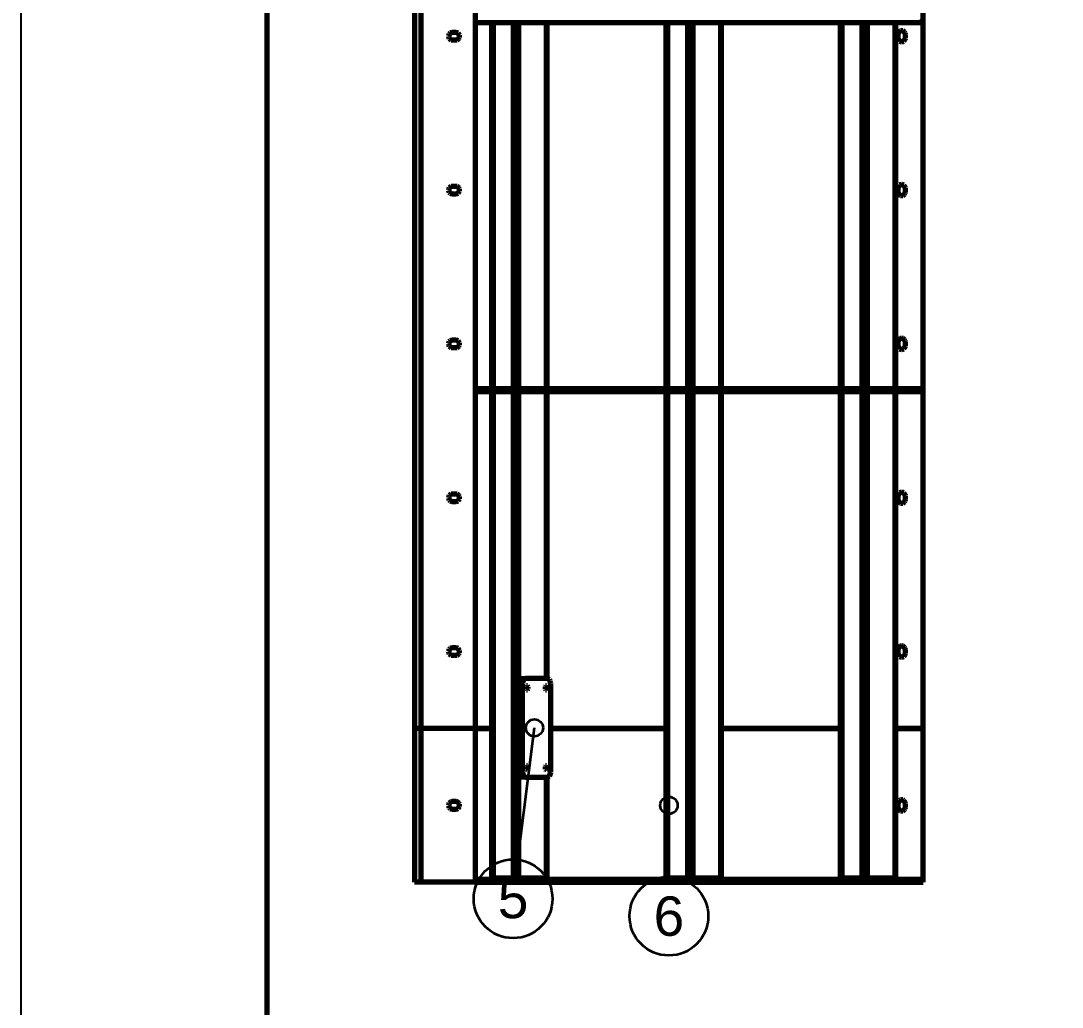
# Model space of a CAD drawing. Header units: millimetres. Extents: x 0 to 594, y 0 to 420.
# Drawn here: x 0 to 84.6, y 194.8 to 275 of the extents above; entities that cross this region are included whole.
import ezdxf
from ezdxf.enums import TextEntityAlignment as Align

# ---------------------------------------------------------------- set-up
doc = ezdxf.new("R2010")
doc.units = ezdxf.units.MM
doc.styles.add('GOST', font='Arial')

msp = doc.modelspace()

# ---------------------------------------------------------------- linework, layer by layer
at = {"color": 1, "lineweight": 70}
for p, q in [((32, 280), (32, 217.5)), ((32.5, 280), (32.5, 217.5)), ((36.95, 217.5), (36.95, 280)), ((73.322, 217.5), (73.322, 280)), ((73.259, 274.875), (73.259, 275.125)), ((36.95, 274.875), (73.259, 274.875)), ((38.243, 274.875), (38.243, 245.125)), ((38.389, 274.875), (38.389, 245.125)), ((40.017, 274.875), (40.017, 245.125)), ((40.429, 274.875), (40.429, 245.125)), ((42.695, 274.875), (42.695, 245.125)), ((42.738, 274.875), (42.738, 245.125)), ((52.407, 274.875), (52.407, 245.125)), ((52.552, 274.875), (52.552, 245.125)), ((54.181, 274.875), (54.181, 245.125)), ((54.592, 274.875), (54.592, 245.125)), ((56.859, 274.875), (56.859, 245.125)), ((56.901, 274.875), (56.901, 245.125)), ((66.57, 274.875), (66.57, 245.125)), ((66.716, 274.875), (66.716, 245.125)), ((68.344, 274.875), (68.344, 245.125)), ((68.756, 274.875), (68.756, 245.125)), ((71.022, 274.875), (71.022, 245.125)), ((71.065, 274.875), (71.065, 245.125)), ((71.48, 274.185), (71.396, 274.143)), ((71.572, 274.2), (71.48, 274.185)), ((71.665, 274.185), (71.572, 274.2)), ((71.749, 274.143), (71.665, 274.185)), ((34.765, 273.843), (34.75, 273.75)), ((34.75, 273.75), (34.765, 273.657)), ((34.807, 273.926), (34.765, 273.843)), ((34.765, 273.657), (34.807, 273.574)), ((34.874, 273.993), (34.807, 273.926)), ((34.807, 273.574), (34.874, 273.507)), ((34.957, 274.035), (34.874, 273.993)), ((34.874, 273.507), (34.957, 273.465)), ((35.05, 274.05), (34.957, 274.035)), ((34.957, 273.465), (35.05, 273.45)), ((35.35, 274.05), (35.05, 274.05)), ((35.05, 273.45), (35.35, 273.45)), ((35.443, 274.035), (35.35, 274.05)), ((35.35, 273.45), (35.443, 273.465)), ((35.526, 273.993), (35.443, 274.035)), ((35.443, 273.465), (35.526, 273.507)), ((35.593, 273.926), (35.526, 273.993)), ((35.526, 273.507), (35.593, 273.574)), ((35.635, 273.843), (35.593, 273.926)), ((35.593, 273.574), (35.635, 273.657)), ((35.65, 273.75), (35.635, 273.843)), ((35.635, 273.657), (35.65, 273.75)), ((71.287, 273.993), (71.272, 273.9)), ((71.272, 273.9), (71.272, 273.6)), ((71.272, 273.6), (71.287, 273.507)), ((71.33, 274.076), (71.287, 273.993)), ((71.287, 273.507), (71.33, 273.424)), ((71.396, 274.143), (71.33, 274.076)), ((71.33, 273.424), (71.396, 273.357)), ((71.396, 273.357), (71.48, 273.315)), ((71.48, 273.315), (71.572, 273.3)), ((71.572, 273.3), (71.665, 273.315)), ((71.665, 273.315), (71.749, 273.357)), ((71.815, 274.076), (71.749, 274.143)), ((71.749, 273.357), (71.815, 273.424)), ((71.858, 273.993), (71.815, 274.076)), ((71.815, 273.424), (71.858, 273.507)), ((71.872, 273.9), (71.858, 273.993)), ((71.858, 273.507), (71.872, 273.6)), ((71.872, 273.6), (71.872, 273.9)), ((34.874, 261.493), (34.807, 261.426)), ((34.957, 261.535), (34.874, 261.493)), ((35.05, 261.55), (34.957, 261.535)), ((35.35, 261.55), (35.05, 261.55)), ((35.443, 261.535), (35.35, 261.55)), ((35.526, 261.493), (35.443, 261.535)), ((35.593, 261.426), (35.526, 261.493)), ((71.287, 261.493), (71.272, 261.4)), ((71.33, 261.576), (71.287, 261.493)), ((71.396, 261.643), (71.33, 261.576)), ((71.48, 261.685), (71.396, 261.643)), ((71.572, 261.7), (71.48, 261.685)), ((71.665, 261.685), (71.572, 261.7)), ((71.749, 261.643), (71.665, 261.685)), ((71.815, 261.576), (71.749, 261.643)), ((71.858, 261.493), (71.815, 261.576)), ((71.872, 261.4), (71.858, 261.493)), ((34.765, 261.343), (34.75, 261.25)), ((34.75, 261.25), (34.765, 261.157)), ((34.807, 261.426), (34.765, 261.343)), ((34.765, 261.157), (34.807, 261.074)), ((34.807, 261.074), (34.874, 261.007)), ((34.874, 261.007), (34.957, 260.965)), ((34.957, 260.965), (35.05, 260.95)), ((35.05, 260.95), (35.35, 260.95)), ((35.35, 260.95), (35.443, 260.965)), ((35.443, 260.965), (35.526, 261.007)), ((35.526, 261.007), (35.593, 261.074)), ((35.635, 261.343), (35.593, 261.426)), ((35.593, 261.074), (35.635, 261.157)), ((35.65, 261.25), (35.635, 261.343)), ((35.635, 261.157), (35.65, 261.25)), ((71.272, 261.4), (71.272, 261.1)), ((71.272, 261.1), (71.287, 261.007)), ((71.287, 261.007), (71.33, 260.924)), ((71.33, 260.924), (71.396, 260.857)), ((71.396, 260.857), (71.48, 260.815)), ((71.48, 260.815), (71.572, 260.8)), ((71.572, 260.8), (71.665, 260.815)), ((71.665, 260.815), (71.749, 260.857)), ((71.749, 260.857), (71.815, 260.924)), ((71.815, 260.924), (71.858, 261.007)), ((71.858, 261.007), (71.872, 261.1)), ((71.872, 261.1), (71.872, 261.4)), ((34.765, 248.843), (34.75, 248.75)), ((34.807, 248.926), (34.765, 248.843)), ((34.874, 248.993), (34.807, 248.926)), ((34.957, 249.035), (34.874, 248.993)), ((35.05, 249.05), (34.957, 249.035)), ((35.35, 249.05), (35.05, 249.05)), ((35.443, 249.035), (35.35, 249.05)), ((35.526, 248.993), (35.443, 249.035)), ((35.593, 248.926), (35.526, 248.993)), ((35.635, 248.843), (35.593, 248.926)), ((35.65, 248.75), (35.635, 248.843)), ((71.287, 248.993), (71.272, 248.9)), ((71.272, 248.9), (71.272, 248.6)), ((71.33, 249.076), (71.287, 248.993)), ((71.396, 249.143), (71.33, 249.076)), ((71.48, 249.185), (71.396, 249.143)), ((71.572, 249.2), (71.48, 249.185)), ((71.665, 249.185), (71.572, 249.2)), ((71.749, 249.143), (71.665, 249.185)), ((71.815, 249.076), (71.749, 249.143)), ((71.858, 248.993), (71.815, 249.076)), ((71.872, 248.9), (71.858, 248.993)), ((71.872, 248.6), (71.872, 248.9)), ((34.75, 248.75), (34.765, 248.657)), ((34.765, 248.657), (34.807, 248.574)), ((34.807, 248.574), (34.874, 248.507)), ((34.874, 248.507), (34.957, 248.465)), ((34.957, 248.465), (35.05, 248.45)), ((35.05, 248.45), (35.35, 248.45)), ((35.35, 248.45), (35.443, 248.465)), ((35.443, 248.465), (35.526, 248.507)), ((35.526, 248.507), (35.593, 248.574)), ((35.593, 248.574), (35.635, 248.657)), ((35.635, 248.657), (35.65, 248.75)), ((71.272, 248.6), (71.287, 248.507)), ((71.287, 248.507), (71.33, 248.424)), ((71.33, 248.424), (71.396, 248.357)), ((71.396, 248.357), (71.48, 248.315)), ((71.48, 248.315), (71.572, 248.3)), ((71.572, 248.3), (71.665, 248.315)), ((71.665, 248.315), (71.749, 248.357)), ((71.749, 248.357), (71.815, 248.424)), ((71.815, 248.424), (71.858, 248.507)), ((71.858, 248.507), (71.872, 248.6)), ((36.95, 245.125), (73.259, 245.125)), ((36.95, 244.875), (73.259, 244.875)), ((38.243, 244.875), (38.243, 205.35)), ((38.389, 244.875), (38.389, 205.35)), ((40.017, 244.875), (40.017, 205.35)), ((40.429, 244.875), (40.429, 221.268)), ((42.695, 244.875), (42.695, 221.55)), ((42.738, 244.875), (42.738, 221.55)), ((52.407, 244.875), (52.407, 205.35)), ((52.552, 244.875), (52.552, 205.35)), ((54.181, 244.875), (54.181, 205.35)), ((54.592, 244.875), (54.592, 205.35)), ((56.859, 244.875), (56.859, 205.35)), ((56.901, 244.875), (56.901, 205.35)), ((66.57, 244.875), (66.57, 205.35)), ((66.716, 244.875), (66.716, 205.35)), ((68.344, 244.875), (68.344, 205.35)), ((68.756, 244.875), (68.756, 205.35)), ((71.022, 244.875), (71.022, 205.35)), ((71.065, 244.875), (71.065, 205.35)), ((73.259, 244.875), (73.259, 245.125)), ((34.765, 236.343), (34.75, 236.25)), ((34.75, 236.25), (34.765, 236.157)), ((34.807, 236.426), (34.765, 236.343)), ((34.765, 236.157), (34.807, 236.074)), ((34.874, 236.493), (34.807, 236.426)), ((34.807, 236.074), (34.874, 236.007)), ((34.957, 236.535), (34.874, 236.493)), ((35.05, 236.55), (34.957, 236.535)), ((35.35, 236.55), (35.05, 236.55)), ((35.443, 236.535), (35.35, 236.55)), ((35.526, 236.493), (35.443, 236.535)), ((35.593, 236.426), (35.526, 236.493)), ((35.526, 236.007), (35.593, 236.074)), ((35.635, 236.343), (35.593, 236.426)), ((35.593, 236.074), (35.635, 236.157)), ((35.65, 236.25), (35.635, 236.343)), ((35.635, 236.157), (35.65, 236.25)), ((71.287, 236.493), (71.272, 236.4)), ((71.272, 236.4), (71.272, 236.1)), ((71.272, 236.1), (71.287, 236.007)), ((71.33, 236.576), (71.287, 236.493)), ((71.396, 236.643), (71.33, 236.576)), ((71.48, 236.685), (71.396, 236.643)), ((71.572, 236.7), (71.48, 236.685)), ((71.665, 236.685), (71.572, 236.7)), ((71.749, 236.643), (71.665, 236.685)), ((71.815, 236.576), (71.749, 236.643)), ((71.858, 236.493), (71.815, 236.576)), ((71.872, 236.4), (71.858, 236.493)), ((71.858, 236.007), (71.872, 236.1)), ((71.872, 236.1), (71.872, 236.4)), ((34.874, 236.007), (34.957, 235.965)), ((34.957, 235.965), (35.05, 235.95)), ((35.05, 235.95), (35.35, 235.95)), ((35.35, 235.95), (35.443, 235.965)), ((35.443, 235.965), (35.526, 236.007)), ((71.287, 236.007), (71.33, 235.924)), ((71.33, 235.924), (71.396, 235.857)), ((71.396, 235.857), (71.48, 235.815)), ((71.48, 235.815), (71.572, 235.8)), ((71.572, 235.8), (71.665, 235.815)), ((71.665, 235.815), (71.749, 235.857)), ((71.749, 235.857), (71.815, 235.924)), ((71.815, 235.924), (71.858, 236.007)), ((34.765, 223.843), (34.75, 223.75)), ((34.75, 223.75), (34.765, 223.657)), ((34.807, 223.926), (34.765, 223.843)), ((34.765, 223.657), (34.807, 223.574)), ((34.874, 223.993), (34.807, 223.926)), ((34.807, 223.574), (34.874, 223.507)), ((34.957, 224.035), (34.874, 223.993)), ((34.874, 223.507), (34.957, 223.465)), ((35.05, 224.05), (34.957, 224.035)), ((34.957, 223.465), (35.05, 223.45)), ((35.35, 224.05), (35.05, 224.05)), ((35.05, 223.45), (35.35, 223.45)), ((35.443, 224.035), (35.35, 224.05)), ((35.35, 223.45), (35.443, 223.465)), ((35.526, 223.993), (35.443, 224.035)), ((35.443, 223.465), (35.526, 223.507)), ((35.593, 223.926), (35.526, 223.993)), ((35.526, 223.507), (35.593, 223.574)), ((35.635, 223.843), (35.593, 223.926)), ((35.593, 223.574), (35.635, 223.657)), ((35.65, 223.75), (35.635, 223.843)), ((35.635, 223.657), (35.65, 223.75)), ((71.287, 223.993), (71.272, 223.9)), ((71.272, 223.9), (71.272, 223.6)), ((71.272, 223.6), (71.287, 223.507)), ((71.33, 224.076), (71.287, 223.993)), ((71.287, 223.507), (71.33, 223.424)), ((71.396, 224.143), (71.33, 224.076)), ((71.33, 223.424), (71.396, 223.357)), ((71.48, 224.185), (71.396, 224.143)), ((71.572, 224.2), (71.48, 224.185)), ((71.665, 224.185), (71.572, 224.2)), ((71.749, 224.143), (71.665, 224.185)), ((71.815, 224.076), (71.749, 224.143)), ((71.749, 223.357), (71.815, 223.424)), ((71.858, 223.993), (71.815, 224.076)), ((71.815, 223.424), (71.858, 223.507)), ((71.872, 223.9), (71.858, 223.993)), ((71.858, 223.507), (71.872, 223.6)), ((71.872, 223.6), (71.872, 223.9)), ((71.396, 223.357), (71.48, 223.315)), ((71.48, 223.315), (71.572, 223.3)), ((71.572, 223.3), (71.665, 223.315)), ((71.665, 223.315), (71.749, 223.357)), ((40.403, 221.05), (40.408, 221.148)), ((40.403, 214.05), (40.403, 221.05)), ((40.746, 221.05), (40.403, 221.05)), ((40.408, 221.148), (40.423, 221.241)), ((40.423, 221.241), (40.446, 221.328)), ((40.446, 221.328), (40.478, 221.404)), ((40.478, 221.404), (40.518, 221.466)), ((40.518, 221.466), (40.562, 221.512)), ((40.562, 221.512), (40.61, 221.54)), ((40.61, 221.54), (40.661, 221.55)), ((40.661, 221.55), (41.003, 221.55)), ((40.751, 221.148), (40.746, 221.05)), ((40.746, 221.05), (40.746, 214.05)), ((40.766, 221.241), (40.751, 221.148)), ((40.789, 221.328), (40.766, 221.241)), ((40.821, 221.404), (40.789, 221.328)), ((40.86, 221.466), (40.821, 221.404)), ((40.905, 221.512), (40.86, 221.466)), ((40.953, 221.54), (40.905, 221.512)), ((41.003, 221.55), (40.953, 221.54)), ((42.806, 221.55), (41.003, 221.55)), ((41.055, 220.862), (41.049, 220.8)), ((41.073, 220.915), (41.055, 220.862)), ((41.1, 220.95), (41.073, 220.915)), ((41.132, 220.962), (41.1, 220.95)), ((41.164, 220.95), (41.132, 220.962)), ((41.191, 220.915), (41.164, 220.95)), ((41.21, 220.862), (41.191, 220.915)), ((41.216, 220.8), (41.21, 220.862)), ((42.6, 220.862), (42.594, 220.8)), ((42.618, 220.915), (42.6, 220.862)), ((42.645, 220.95), (42.618, 220.915)), ((42.677, 220.962), (42.645, 220.95)), ((42.709, 220.95), (42.677, 220.962)), ((42.737, 220.915), (42.709, 220.95)), ((42.755, 220.862), (42.737, 220.915)), ((42.761, 220.8), (42.755, 220.862)), ((42.856, 221.54), (42.806, 221.55)), ((42.905, 221.512), (42.856, 221.54)), ((42.949, 221.466), (42.905, 221.512)), ((42.988, 221.404), (42.949, 221.466)), ((43.02, 221.328), (42.988, 221.404)), ((43.044, 221.241), (43.02, 221.328)), ((43.059, 221.148), (43.044, 221.241)), ((43.064, 221.05), (43.059, 221.148)), ((43.064, 214.05), (43.064, 221.05)), ((41.049, 220.8), (41.055, 220.738)), ((41.055, 220.738), (41.073, 220.685)), ((41.073, 220.685), (41.1, 220.65)), ((41.1, 220.65), (41.132, 220.637)), ((41.132, 220.637), (41.164, 220.65)), ((41.164, 220.65), (41.191, 220.685)), ((41.191, 220.685), (41.21, 220.738)), ((41.21, 220.738), (41.216, 220.8)), ((42.594, 220.8), (42.6, 220.738)), ((42.6, 220.738), (42.618, 220.685)), ((42.618, 220.685), (42.645, 220.65)), ((42.645, 220.65), (42.677, 220.637)), ((42.677, 220.637), (42.709, 220.65)), ((42.709, 220.65), (42.737, 220.685)), ((42.737, 220.685), (42.755, 220.738)), ((42.755, 220.738), (42.761, 220.8)), ((32.003, 217.5), (32, 217.5)), ((32, 217.5), (32, 205)), ((32, 217.5), (32, 205)), ((32.003, 217.5), (32, 217.5)), ((32.013, 217.5), (32.003, 217.5)), ((32.013, 217.5), (32.003, 217.5)), ((32.028, 217.5), (32.013, 217.5)), ((32.028, 217.5), (32.013, 217.5)), ((32.05, 217.5), (32.028, 217.5)), ((32.05, 217.5), (32.028, 217.5)), ((32.077, 217.5), (32.05, 217.5)), ((32.077, 217.5), (32.05, 217.5)), ((32.109, 217.5), (32.077, 217.5)), ((32.109, 217.5), (32.077, 217.5)), ((32.146, 217.5), (32.109, 217.5)), ((32.146, 217.5), (32.109, 217.5)), ((32.188, 217.5), (32.146, 217.5)), ((32.188, 217.5), (32.146, 217.5)), ((32.234, 217.5), (32.188, 217.5)), ((32.234, 217.5), (32.188, 217.5)), ((32.283, 217.5), (32.234, 217.5)), ((32.283, 217.5), (32.234, 217.5)), ((32.335, 217.5), (32.283, 217.5)), ((32.335, 217.5), (32.283, 217.5)), ((32.389, 217.5), (32.335, 217.5)), ((32.389, 217.5), (32.335, 217.5)), ((32.444, 217.5), (32.389, 217.5)), ((32.444, 217.5), (32.389, 217.5)), ((32.5, 217.5), (32.444, 217.5)), ((32.5, 217.5), (32.444, 217.5)), ((36.95, 217.5), (32.5, 217.5)), ((36.95, 217.5), (32.5, 217.5)), ((32.5, 217.5), (32.5, 205)), ((36.95, 217.5), (38.243, 217.5)), ((38.243, 217.5), (36.95, 217.5)), ((36.95, 205), (36.95, 217.5)), ((43.064, 217.5), (52.552, 217.5)), ((52.552, 217.5), (43.064, 217.5)), ((56.901, 217.5), (66.716, 217.5)), ((66.716, 217.5), (56.901, 217.5)), ((71.065, 217.5), (73.322, 217.5)), ((73.322, 217.5), (71.065, 217.5)), ((73.322, 205), (73.322, 217.5)), ((41.055, 214.362), (41.049, 214.3)), ((41.049, 214.3), (41.055, 214.238)), ((41.073, 214.415), (41.055, 214.362)), ((41.055, 214.238), (41.073, 214.185)), ((41.1, 214.45), (41.073, 214.415)), ((41.073, 214.185), (41.1, 214.15)), ((41.132, 214.462), (41.1, 214.45)), ((41.1, 214.15), (41.132, 214.137)), ((41.164, 214.45), (41.132, 214.462)), ((41.132, 214.137), (41.164, 214.15)), ((41.191, 214.415), (41.164, 214.45)), ((41.164, 214.15), (41.191, 214.185)), ((41.21, 214.362), (41.191, 214.415)), ((41.191, 214.185), (41.21, 214.238)), ((41.216, 214.3), (41.21, 214.362)), ((41.21, 214.238), (41.216, 214.3)), ((42.6, 214.362), (42.594, 214.3)), ((42.594, 214.3), (42.6, 214.238)), ((42.618, 214.415), (42.6, 214.362)), ((42.6, 214.238), (42.618, 214.185)), ((42.645, 214.45), (42.618, 214.415)), ((42.618, 214.185), (42.645, 214.15)), ((42.677, 214.462), (42.645, 214.45)), ((42.645, 214.15), (42.677, 214.137)), ((42.709, 214.45), (42.677, 214.462)), ((42.677, 214.137), (42.709, 214.15)), ((42.737, 214.415), (42.709, 214.45)), ((42.709, 214.15), (42.737, 214.185)), ((42.755, 214.362), (42.737, 214.415)), ((42.737, 214.185), (42.755, 214.238)), ((42.761, 214.3), (42.755, 214.362)), ((42.755, 214.238), (42.761, 214.3)), ((40.408, 213.952), (40.403, 214.05)), ((40.403, 214.05), (40.746, 214.05)), ((40.423, 213.859), (40.408, 213.952)), ((40.446, 213.772), (40.423, 213.859)), ((40.429, 213.832), (40.429, 205.35)), ((40.478, 213.696), (40.446, 213.772)), ((40.518, 213.634), (40.478, 213.696)), ((40.562, 213.588), (40.518, 213.634)), ((40.61, 213.56), (40.562, 213.588)), ((40.661, 213.55), (40.61, 213.56)), ((41.003, 213.55), (40.661, 213.55)), ((40.746, 214.05), (40.751, 213.952)), ((40.751, 213.952), (40.766, 213.859)), ((40.766, 213.859), (40.789, 213.772)), ((40.789, 213.772), (40.821, 213.696)), ((40.821, 213.696), (40.86, 213.634)), ((40.86, 213.634), (40.905, 213.588)), ((40.905, 213.588), (40.953, 213.56)), ((40.953, 213.56), (41.003, 213.55)), ((41.003, 213.55), (42.806, 213.55)), ((42.695, 213.55), (42.695, 205.35)), ((42.738, 213.55), (42.738, 205.35)), ((42.806, 213.55), (42.856, 213.56)), ((42.856, 213.56), (42.905, 213.588)), ((42.905, 213.588), (42.949, 213.634)), ((42.949, 213.634), (42.988, 213.696)), ((42.988, 213.696), (43.02, 213.772)), ((43.02, 213.772), (43.044, 213.859)), ((43.044, 213.859), (43.059, 213.952)), ((43.059, 213.952), (43.064, 214.05)), ((34.957, 211.535), (34.874, 211.493)), ((35.05, 211.55), (34.957, 211.535)), ((35.35, 211.55), (35.05, 211.55)), ((35.443, 211.535), (35.35, 211.55)), ((35.526, 211.493), (35.443, 211.535)), ((71.33, 211.576), (71.287, 211.493)), ((71.396, 211.643), (71.33, 211.576)), ((71.48, 211.685), (71.396, 211.643)), ((71.572, 211.7), (71.48, 211.685)), ((71.665, 211.685), (71.572, 211.7)), ((71.749, 211.643), (71.665, 211.685)), ((71.815, 211.576), (71.749, 211.643)), ((71.858, 211.493), (71.815, 211.576)), ((34.765, 211.343), (34.75, 211.25)), ((34.75, 211.25), (34.765, 211.157)), ((34.807, 211.426), (34.765, 211.343)), ((34.765, 211.157), (34.807, 211.074)), ((34.874, 211.493), (34.807, 211.426)), ((34.807, 211.074), (34.874, 211.007)), ((34.874, 211.007), (34.957, 210.965)), ((34.957, 210.965), (35.05, 210.95)), ((35.05, 210.95), (35.35, 210.95)), ((35.35, 210.95), (35.443, 210.965)), ((35.443, 210.965), (35.526, 211.007)), ((35.593, 211.426), (35.526, 211.493)), ((35.526, 211.007), (35.593, 211.074)), ((35.635, 211.343), (35.593, 211.426)), ((35.593, 211.074), (35.635, 211.157)), ((35.65, 211.25), (35.635, 211.343)), ((35.635, 211.157), (35.65, 211.25)), ((71.287, 211.493), (71.272, 211.4)), ((71.272, 211.4), (71.272, 211.1)), ((71.272, 211.1), (71.287, 211.007)), ((71.287, 211.007), (71.33, 210.924)), ((71.33, 210.924), (71.396, 210.857)), ((71.396, 210.857), (71.48, 210.815)), ((71.48, 210.815), (71.572, 210.8)), ((71.572, 210.8), (71.665, 210.815)), ((71.665, 210.815), (71.749, 210.857)), ((71.749, 210.857), (71.815, 210.924)), ((71.815, 210.924), (71.858, 211.007)), ((71.872, 211.4), (71.858, 211.493)), ((71.858, 211.007), (71.872, 211.1)), ((71.872, 211.1), (71.872, 211.4)), ((32.003, 205), (32, 205)), ((32.013, 205), (32.003, 205)), ((32.028, 205), (32.013, 205)), ((32.05, 205), (32.028, 205)), ((32.077, 205), (32.05, 205)), ((32.109, 205), (32.077, 205)), ((32.146, 205), (32.109, 205)), ((32.188, 205), (32.146, 205)), ((32.234, 205), (32.188, 205)), ((32.283, 205), (32.234, 205)), ((32.335, 205), (32.283, 205)), ((32.389, 205), (32.335, 205)), ((32.444, 205), (32.389, 205)), ((32.5, 205), (32.444, 205)), ((36.95, 205), (32.5, 205)), ((36.95, 205.25), (73.181, 205.25)), ((36.95, 205), (73.181, 205)), ((38.244, 205.35), (38.243, 205.35)), ((38.243, 205.35), (38.243, 205.35)), ((38.243, 205.35), (38.244, 205.35)), ((38.245, 205.35), (38.244, 205.35)), ((38.244, 205.35), (38.246, 205.35)), ((38.247, 205.35), (38.245, 205.35)), ((38.246, 205.35), (38.25, 205.35)), ((38.249, 205.35), (38.247, 205.35)), ((38.251, 205.35), (38.249, 205.35)), ((38.25, 205.35), (38.256, 205.35)), ((38.254, 205.35), (38.251, 205.35)), ((38.257, 205.35), (38.254, 205.35)), ((38.256, 205.35), (38.263, 205.35)), ((38.261, 205.35), (38.257, 205.35)), ((38.265, 205.35), (38.261, 205.35)), ((38.263, 205.35), (38.272, 205.35)), ((38.27, 205.35), (38.265, 205.35)), ((38.275, 205.35), (38.27, 205.35)), ((38.272, 205.35), (38.282, 205.35)), ((38.28, 205.35), (38.275, 205.35)), ((38.286, 205.35), (38.28, 205.35)), ((38.282, 205.35), (38.294, 205.35)), ((38.294, 205.35), (38.306, 205.35)), ((38.306, 205.35), (38.321, 205.35)), ((38.321, 205.35), (38.336, 205.35)), ((38.336, 205.35), (38.353, 205.35)), ((38.353, 205.35), (38.37, 205.35)), ((38.37, 205.35), (38.389, 205.35)), ((38.389, 205.35), (40.017, 205.35)), ((40.017, 205.35), (40.047, 205.35)), ((40.047, 205.35), (40.078, 205.35)), ((40.078, 205.35), (40.111, 205.35)), ((40.111, 205.35), (40.144, 205.35)), ((40.144, 205.35), (40.178, 205.35)), ((40.178, 205.35), (40.211, 205.35)), ((40.211, 205.35), (40.244, 205.35)), ((40.244, 205.35), (40.276, 205.35)), ((40.276, 205.35), (40.307, 205.35)), ((40.307, 205.35), (40.336, 205.35)), ((40.336, 205.35), (40.363, 205.35)), ((40.363, 205.35), (40.388, 205.35)), ((40.388, 205.35), (40.41, 205.35)), ((40.41, 205.35), (40.429, 205.35)), ((40.429, 205.35), (42.695, 205.35)), ((42.695, 205.35), (42.701, 205.35)), ((42.701, 205.35), (42.695, 205.35)), ((42.701, 205.35), (42.706, 205.35)), ((42.706, 205.35), (42.701, 205.35)), ((42.706, 205.35), (42.711, 205.35)), ((42.711, 205.35), (42.706, 205.35)), ((42.711, 205.35), (42.716, 205.35)), ((42.716, 205.35), (42.711, 205.35)), ((42.716, 205.35), (42.72, 205.35)), ((42.72, 205.35), (42.716, 205.35)), ((42.72, 205.35), (42.724, 205.35)), ((42.724, 205.35), (42.72, 205.35)), ((42.724, 205.35), (42.727, 205.35)), ((42.727, 205.35), (42.724, 205.35)), ((42.727, 205.35), (42.73, 205.35)), ((42.73, 205.35), (42.727, 205.35)), ((42.73, 205.35), (42.732, 205.35)), ((42.732, 205.35), (42.73, 205.35)), ((42.732, 205.35), (42.734, 205.35)), ((42.734, 205.35), (42.732, 205.35)), ((42.734, 205.35), (42.736, 205.35)), ((42.736, 205.35), (42.734, 205.35)), ((42.736, 205.35), (42.737, 205.35)), ((42.737, 205.35), (42.736, 205.35)), ((42.737, 205.35), (42.738, 205.35)), ((42.738, 205.35), (42.737, 205.35)), ((42.738, 205.35), (42.738, 205.35)), ((42.738, 205.35), (42.738, 205.35)), ((52.409, 205.35), (52.407, 205.35)), ((52.407, 205.35), (52.407, 205.35)), ((52.407, 205.35), (52.407, 205.35)), ((52.407, 205.35), (52.407, 205.35)), ((52.407, 205.35), (52.41, 205.35)), ((52.41, 205.35), (52.409, 205.35)), ((52.412, 205.35), (52.41, 205.35)), ((52.41, 205.35), (52.414, 205.35)), ((52.415, 205.35), (52.412, 205.35)), ((52.414, 205.35), (52.419, 205.35)), ((52.418, 205.35), (52.415, 205.35)), ((52.421, 205.35), (52.418, 205.35)), ((52.419, 205.35), (52.427, 205.35)), ((52.425, 205.35), (52.421, 205.35)), ((52.429, 205.35), (52.425, 205.35)), ((52.427, 205.35), (52.435, 205.35)), ((52.433, 205.35), (52.429, 205.35)), ((52.438, 205.35), (52.433, 205.35)), ((52.435, 205.35), (52.445, 205.35)), ((52.444, 205.35), (52.438, 205.35)), ((52.449, 205.35), (52.444, 205.35)), ((52.445, 205.35), (52.457, 205.35)), ((52.457, 205.35), (52.47, 205.35)), ((52.47, 205.35), (52.484, 205.35)), ((52.484, 205.35), (52.5, 205.35)), ((52.5, 205.35), (52.516, 205.35)), ((52.516, 205.35), (52.534, 205.35)), ((52.534, 205.35), (52.552, 205.35)), ((52.552, 205.35), (54.181, 205.35)), ((54.181, 205.35), (54.21, 205.35)), ((54.21, 205.35), (54.242, 205.35)), ((54.242, 205.35), (54.274, 205.35)), ((54.274, 205.35), (54.308, 205.35)), ((54.308, 205.35), (54.341, 205.35)), ((54.341, 205.35), (54.375, 205.35)), ((54.375, 205.35), (54.408, 205.35)), ((54.408, 205.35), (54.44, 205.35)), ((54.44, 205.35), (54.471, 205.35)), ((54.471, 205.35), (54.5, 205.35)), ((54.5, 205.35), (54.527, 205.35)), ((54.527, 205.35), (54.552, 205.35)), ((54.552, 205.35), (54.573, 205.35)), ((54.573, 205.35), (54.592, 205.35)), ((54.592, 205.35), (56.859, 205.35)), ((56.859, 205.35), (56.864, 205.35)), ((56.864, 205.35), (56.859, 205.35)), ((56.864, 205.35), (56.87, 205.35)), ((56.87, 205.35), (56.864, 205.35)), ((56.87, 205.35), (56.875, 205.35)), ((56.875, 205.35), (56.87, 205.35)), ((56.875, 205.35), (56.879, 205.35)), ((56.879, 205.35), (56.875, 205.35)), ((56.879, 205.35), (56.883, 205.35)), ((56.883, 205.35), (56.879, 205.35)), ((56.883, 205.35), (56.887, 205.35)), ((56.887, 205.35), (56.883, 205.35)), ((56.887, 205.35), (56.89, 205.35)), ((56.89, 205.35), (56.887, 205.35)), ((56.89, 205.35), (56.893, 205.35)), ((56.893, 205.35), (56.89, 205.35)), ((56.893, 205.35), (56.896, 205.35)), ((56.896, 205.35), (56.893, 205.35)), ((56.896, 205.35), (56.898, 205.35)), ((56.898, 205.35), (56.896, 205.35)), ((56.898, 205.35), (56.899, 205.35)), ((56.899, 205.35), (56.898, 205.35)), ((56.899, 205.35), (56.9, 205.35)), ((56.9, 205.35), (56.899, 205.35)), ((56.9, 205.35), (56.901, 205.35)), ((56.901, 205.35), (56.9, 205.35)), ((56.901, 205.35), (56.901, 205.35)), ((56.901, 205.35), (56.901, 205.35)), ((66.571, 205.35), (66.57, 205.35)), ((66.57, 205.35), (66.57, 205.35)), ((66.57, 205.35), (66.571, 205.35)), ((66.572, 205.35), (66.571, 205.35)), ((66.571, 205.35), (66.573, 205.35)), ((66.574, 205.35), (66.572, 205.35)), ((66.573, 205.35), (66.577, 205.35)), ((66.576, 205.35), (66.574, 205.35)), ((66.578, 205.35), (66.576, 205.35)), ((66.577, 205.35), (66.583, 205.35)), ((66.581, 205.35), (66.578, 205.35)), ((66.584, 205.35), (66.581, 205.35)), ((66.583, 205.35), (66.59, 205.35)), ((66.588, 205.35), (66.584, 205.35)), ((66.592, 205.35), (66.588, 205.35)), ((66.59, 205.35), (66.599, 205.35)), ((66.597, 205.35), (66.592, 205.35)), ((66.602, 205.35), (66.597, 205.35)), ((66.599, 205.35), (66.609, 205.35)), ((66.607, 205.35), (66.602, 205.35)), ((66.613, 205.35), (66.607, 205.35)), ((66.609, 205.35), (66.621, 205.35)), ((66.621, 205.35), (66.634, 205.35)), ((66.634, 205.35), (66.648, 205.35)), ((66.648, 205.35), (66.663, 205.35)), ((66.663, 205.35), (66.68, 205.35)), ((66.68, 205.35), (66.697, 205.35)), ((66.697, 205.35), (66.716, 205.35)), ((66.716, 205.35), (68.344, 205.35)), ((68.344, 205.35), (68.374, 205.35)), ((68.374, 205.35), (68.405, 205.35)), ((68.405, 205.35), (68.438, 205.35)), ((68.438, 205.35), (68.471, 205.35)), ((68.471, 205.35), (68.505, 205.35)), ((68.505, 205.35), (68.538, 205.35)), ((68.538, 205.35), (68.571, 205.35)), ((68.571, 205.35), (68.603, 205.35)), ((68.603, 205.35), (68.634, 205.35)), ((68.634, 205.35), (68.663, 205.35)), ((68.663, 205.35), (68.69, 205.35)), ((68.69, 205.35), (68.715, 205.35)), ((68.715, 205.35), (68.737, 205.35)), ((68.737, 205.35), (68.756, 205.35)), ((68.756, 205.35), (71.022, 205.35)), ((68.899, 205.25), (68.899, 205.35)), ((69.114, 205.25), (69.114, 205.35)), ((71.022, 205.35), (71.028, 205.35)), ((71.028, 205.35), (71.022, 205.35)), ((71.028, 205.35), (71.033, 205.35)), ((71.033, 205.35), (71.028, 205.35)), ((71.033, 205.35), (71.038, 205.35)), ((71.038, 205.35), (71.033, 205.35)), ((71.038, 205.35), (71.043, 205.35)), ((71.043, 205.35), (71.038, 205.35)), ((71.043, 205.35), (71.047, 205.35)), ((71.047, 205.35), (71.043, 205.35)), ((71.047, 205.35), (71.051, 205.35)), ((71.051, 205.35), (71.047, 205.35)), ((71.051, 205.35), (71.054, 205.35)), ((71.054, 205.35), (71.051, 205.35)), ((71.054, 205.35), (71.057, 205.35)), ((71.057, 205.35), (71.054, 205.35)), ((71.057, 205.35), (71.059, 205.35)), ((71.059, 205.35), (71.057, 205.35)), ((71.059, 205.35), (71.061, 205.35)), ((71.061, 205.35), (71.059, 205.35)), ((71.061, 205.35), (71.063, 205.35)), ((71.063, 205.35), (71.061, 205.35)), ((71.063, 205.35), (71.064, 205.35)), ((71.064, 205.35), (71.063, 205.35)), ((71.064, 205.35), (71.065, 205.35)), ((71.065, 205.35), (71.064, 205.35)), ((71.065, 205.35), (71.065, 205.35)), ((71.065, 205.35), (71.065, 205.35)), ((73.181, 205), (73.181, 205.25)), ((73.181, 205), (73.322, 205))]:
    msp.add_line(p, q, dxfattribs=at)
at = {"color": 7, "lineweight": 35}
for p, q in [((40.444, 207.23), (41.733, 217.55)), ((52.661, 205.85), (52.661, 211.25))]:
    msp.add_line(p, q, dxfattribs=at)
at = {"color": 7, "lineweight": 25}
msp.add_lwpolyline([(0, 0), (594, 0), (594, 420), (0, 420)], close=True, dxfattribs=at)
at = {"color": 7, "lineweight": 70}
msp.add_lwpolyline([(20, 5), (589, 5), (589, 415), (20, 415)], close=True, dxfattribs=at)
at = {"color": 7, "lineweight": 35}
for centre, radius in [((41.733, 217.55), 0.7), ((52.661, 211.25), 0.7), ((39.997, 203.658), 3.2), ((52.661, 202.25), 3.2)]:
    msp.add_circle(centre, radius, dxfattribs=at)

# ---------------------------------------------------------------- texts
at = {"color": 7, "style": 'GOST'}
for s, p in [('5', (39.997, 203.658)), ('6', (52.661, 202.25))]:
    msp.add_text(s, height=3.2, dxfattribs=at).set_placement(p, align=Align.MIDDLE)

doc.saveas('drawing.dxf')
